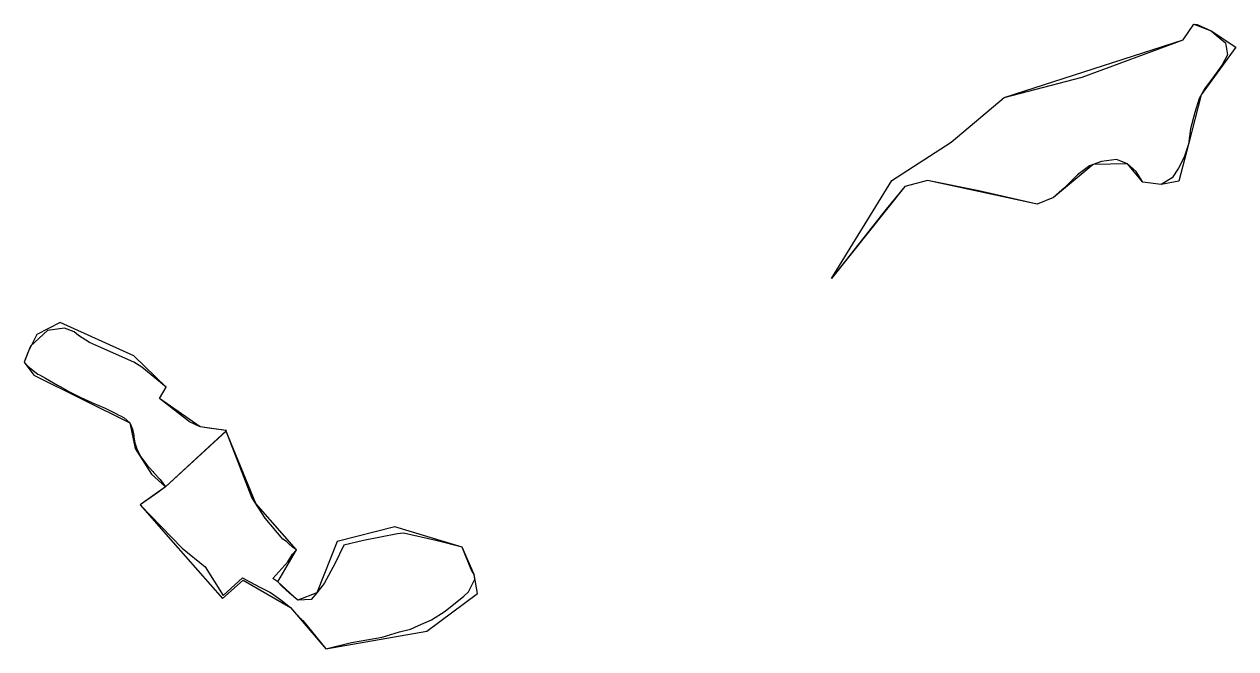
# Model space of a CAD drawing. Extents: x 551726 to 554519, y 1838080 to 1839363.
# Drawn here: x 553175 to 554519, y 1838652 to 1839344 of the extents above; entities that cross this region are included whole.
import ezdxf

# ---------------------------------------------------------------- set-up
doc = ezdxf.new("R2010")
doc.units = 0
doc.layers.add('Level 10', color=7, linetype='Continuous')
doc.layers.add('Level 14', color=7, linetype='Continuous')

msp = doc.modelspace()

# ---------------------------------------------------------------- linework, layer by layer
at = {"layer": 'Level 10'}
for points in [[(554472.4, 1839344.3), (554476, 1839344.1), (554491.7, 1839336.9), (554497.1, 1839332.3), (554507.4, 1839323.6), (554509.8, 1839310.4), (554503.8, 1839299.5), (554494.1, 1839286.2), (554484.5, 1839273), (554478.4, 1839262.1), (554473.6, 1839246.4), (554468.8, 1839228.3), (554466.4, 1839211.4), (554461.6, 1839196.9), (554455.5, 1839184.9), (554448.3, 1839174), (554436.2, 1839166.8), (554415.7, 1839169.2), (554408.5, 1839181.2), (554398.8, 1839189.7), (554386.7, 1839194.5), (554369.9, 1839192.1), (554356.6, 1839187.3), (554343.3, 1839177.6), (554328.8, 1839163.1), (554316.7, 1839152.3), (554298.7, 1839145), (554233.7, 1839159.6), (554177, 1839171.3), (554151.7, 1839164.4), (554131.2, 1839139.5), (554070.4, 1839062.6), (554137.4, 1839171), (554203, 1839213.7), (554262.1, 1839263), (554348.6, 1839285.8), (554460.6, 1839327.1)], [(553399.3, 1838894.1), (553382.2, 1838896.2), (553369.9, 1838898.2), (553358.3, 1838903.7), (553324.8, 1838929.7), (553332.3, 1838942), (553305.1, 1838964.1), (553296.2, 1838969.9), (553257, 1838987.2), (553247, 1838991.7), (553234.8, 1838999.5), (553230.3, 1839003.3), (553219.4, 1839007.5), (553200.7, 1839004.9), (553181.8, 1838987.6), (553174.8, 1838970), (553179.2, 1838964.9), (553190, 1838956.6), (553191.8, 1838955.7), (553198.3, 1838952.2), (553211.6, 1838944.4), (553214.5, 1838942.8), (553220.5, 1838939.5), (553224.2, 1838937.4), (553237.5, 1838930.8), (553249.6, 1838925.1), (553250.5, 1838924.8), (553264.5, 1838918.7), (553276.3, 1838912.9), (553279.6, 1838911.2), (553281.5, 1838910.2), (553285.8, 1838908), (553292.1, 1838902.5), (553294.9, 1838895.6), (553296.2, 1838888.5), (553296.5, 1838886.9), (553297.6, 1838880.5), (553300, 1838872.7), (553304.3, 1838865), (553310.9, 1838855.9), (553317.3, 1838848.6), (553318.7, 1838847.1), (553325.5, 1838839.9), (553331.5, 1838831.5)], [(553674.7, 1838729.2), (553674, 1838734.4), (553670.8, 1838740.1), (553660.5, 1838764.6), (553631.6, 1838772.3), (553595.6, 1838780.3), (553588.9, 1838779.7), (553551.3, 1838772.3), (553529.4, 1838767.1), (553519.8, 1838746.9), (553507.6, 1838724.4), (553499.5, 1838714.1), (553493.1, 1838706.7), (553478.3, 1838706.2), (553469.2, 1838713.8), (553460.4, 1838721.4), (553456.2, 1838726.3), (553450.7, 1838729.9), (553467.1, 1838748.5), (553472.5, 1838757.2), (553477, 1838762), (553471.9, 1838765.2), (553468.7, 1838768.1), (553465.8, 1838771), (553461.6, 1838773.6), (553442.2, 1838796.9), (553427.3, 1838820), (553398.9, 1838893.4), (553331.4, 1838831.5), (553322.9, 1838825.2), (553303.3, 1838811.6), (553349.9, 1838763.5), (553375.5, 1838743.1), (553395.4, 1838711.1), (553416.8, 1838730.8), (553419, 1838729.6), (553419.7, 1838729.3), (553437, 1838720.2), (553447.1, 1838714.9), (553449.1, 1838713.9), (553459.3, 1838706.5), (553470.2, 1838697.8), (553481.3, 1838685.8), (553482.2, 1838684.7), (553483.8, 1838683.6), (553509.3, 1838652.2), (553537.8, 1838659.2), (553571.8, 1838665), (553591.1, 1838670.8), (553603.3, 1838674), (553612.3, 1838677.8), (553626.5, 1838684.2), (553641.9, 1838693.9), (553662.4, 1838710.6), (553667.6, 1838715.1)]]:
    msp.add_lwpolyline(points, close=True, dxfattribs=at)
at = {"layer": 'Level 14'}
for points in [[(554070.4, 1839062.6), (554137.4, 1839171), (554203, 1839213.7), (554262.1, 1839263), (554460.6, 1839327.1), (554472.4, 1839344.3), (554491.7, 1839336.9), (554518.9, 1839319.1), (554480.7, 1839266.2), (554466.4, 1839211.4), (554455.7, 1839170.6), (554436.2, 1839166.8), (554415.7, 1839169.2), (554398.8, 1839189.7), (554360.7, 1839188.8), (554316.7, 1839152.3), (554298.7, 1839145), (554177, 1839171.3), (554151.7, 1839164.4)], [(553174.8, 1838970), (553185.5, 1838955.5), (553292.1, 1838902.5), (553297.9, 1838874), (553316, 1838845.5), (553331.4, 1838831.5), (553303.3, 1838811.6), (553340.1, 1838770), (553394.9, 1838708), (553417.8, 1838728.3), (553470.2, 1838697.8), (553509.3, 1838652.2), (553621.6, 1838671.6), (553677.5, 1838713.3), (553674, 1838734.4), (553660.5, 1838764.6), (553586.1, 1838787.3), (553522.1, 1838771.1), (553499.5, 1838714.1), (553478.3, 1838706.2), (553456.2, 1838726.3), (553477, 1838762), (553431.6, 1838813.3), (553398.6, 1838894.2), (553369.9, 1838898.2), (553324.8, 1838929.7), (553332.3, 1838942), (553296.4, 1838976.8), (553214.5, 1839013.8), (553188.6, 1839000.6), (553179.3, 1838981.3)]]:
    msp.add_lwpolyline(points, close=True, dxfattribs=at)

doc.saveas('drawing.dxf')
